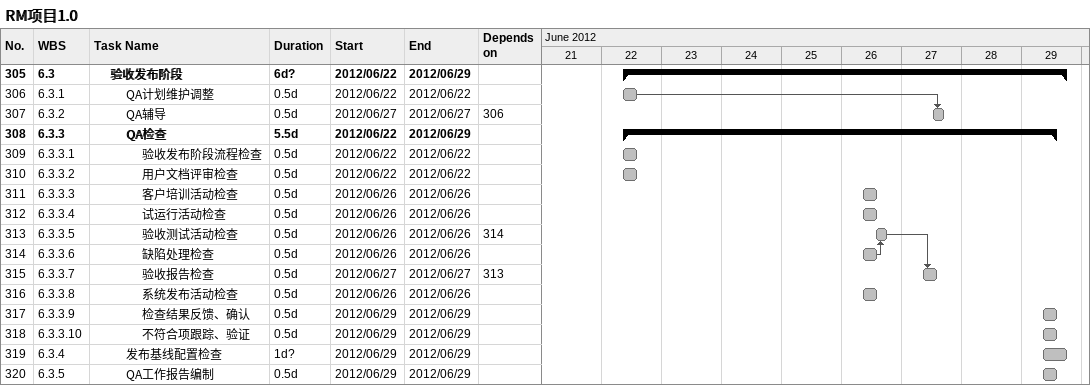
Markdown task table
RM项目1.0

| ID | WBS | Task | Duration | Start | Finish | Predecessors |
|---|---|---|---|---|---|---|
| 305 | 6.3 | **验收发布阶段** | 6d? | 2012-06-22 | 2012-06-29 |  |
| 306 | 6.3.1 | QA计划维护调整 | 0.5d | 2012-06-22 | 2012-06-22 |  |
| 307 | 6.3.2 | QA辅导 | 0.5d | 2012-06-27 | 2012-06-27 | 306 |
| 308 | 6.3.3 | **QA检查** | 5.5d | 2012-06-22 | 2012-06-29 |  |
| 309 | 6.3.3.1 | 验收发布阶段流程检查 | 0.5d | 2012-06-22 | 2012-06-22 |  |
| 310 | 6.3.3.2 | 用户文档评审检查 | 0.5d | 2012-06-22 | 2012-06-22 |  |
| 311 | 6.3.3.3 | 客户培训活动检查 | 0.5d | 2012-06-26 | 2012-06-26 |  |
| 312 | 6.3.3.4 | 试运行活动检查 | 0.5d | 2012-06-26 | 2012-06-26 |  |
| 313 | 6.3.3.5 | 验收测试活动检查 | 0.5d | 2012-06-26 | 2012-06-26 | 314 |
| 314 | 6.3.3.6 | 缺陷处理检查 | 0.5d | 2012-06-26 | 2012-06-26 |  |
| 315 | 6.3.3.7 | 验收报告检查 | 0.5d | 2012-06-27 | 2012-06-27 | 313 |
| 316 | 6.3.3.8 | 系统发布活动检查 | 0.5d | 2012-06-26 | 2012-06-26 |  |
| 317 | 6.3.3.9 | 检查结果反馈、确认 | 0.5d | 2012-06-29 | 2012-06-29 |  |
| 318 | 6.3.3.10 | 不符合项跟踪、验证 | 0.5d | 2012-06-29 | 2012-06-29 |  |
| 319 | 6.3.4 | 发布基线配置检查 | 1d? | 2012-06-29 | 2012-06-29 |  |
| 320 | 6.3.5 | QA工作报告编制 | 0.5d | 2012-06-29 | 2012-06-29 |  |
